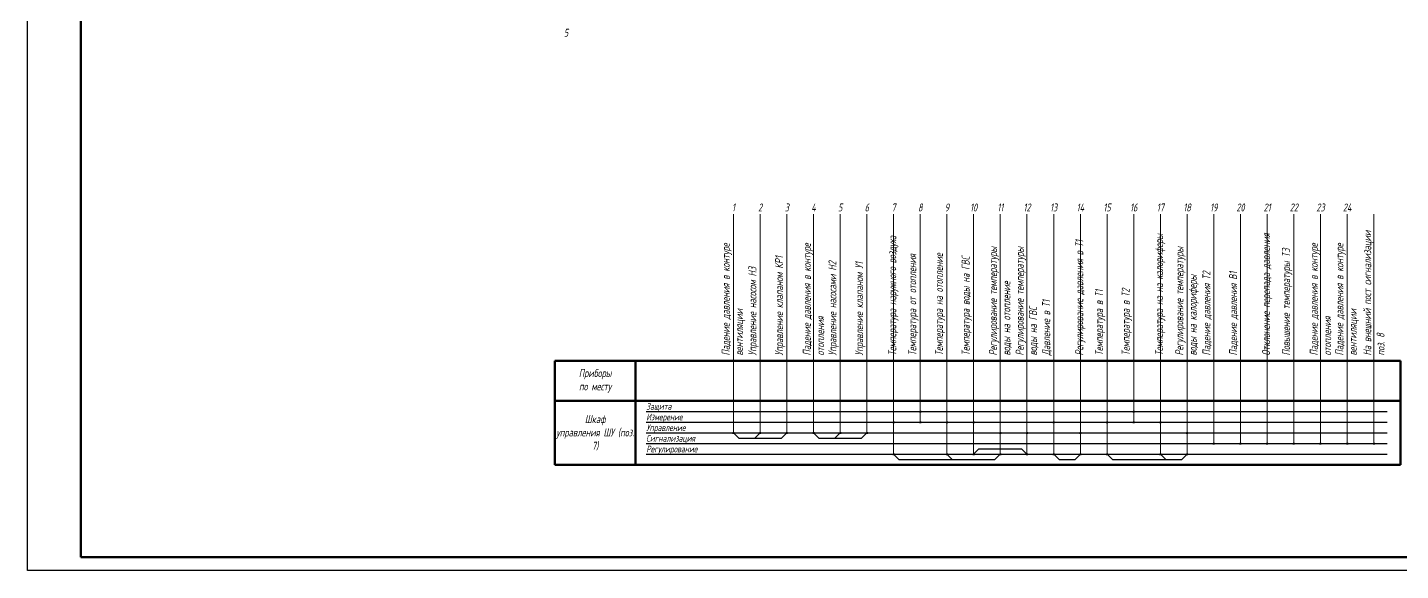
# Model space of a CAD drawing. Extents: x 37 to 1092, y -2983 to -601.
# Drawn here: x 37 to 552, y -1493 to -1289 of the extents above; entities that cross this region are included whole.
import ezdxf

# ---------------------------------------------------------------- set-up
doc = ezdxf.new("R2010")
doc.units = 0
doc.layers.add('AV_K_WIRES', color=2, linetype='Continuous', lineweight=20)
doc.layers.add('TABLE', color=7, linetype='Continuous', lineweight=50)
for name, color, linetype in [('FORMAT', 134, 'Continuous'), ('TEXT', 4, 'Continuous'), ('WINOSKA', 2, 'Continuous')]:
    doc.layers.add(name, color=color, linetype=linetype)
doc.styles.add('R2_5', font='romant.shx', dxfattribs={"width": 0.65, "oblique": 12, "height": 2.5})

msp = doc.modelspace()

# ---------------------------------------------------------------- linework, layer by layer
at = {"layer": 'AV_K_WIRES'}
for p, q in [((301.79, -1359.18), (301.79, -1441.18)), ((311.79, -1359.18), (311.79, -1441.18)), ((321.79, -1359.18), (321.79, -1441.18)), ((331.79, -1359.18), (331.79, -1441.18)), ((341.79, -1359.18), (341.79, -1441.18)), ((351.79, -1359.18), (351.79, -1441.18)), ((361.79, -1359.18), (361.79, -1449.18)), ((371.79, -1359.18), (371.79, -1437.18)), ((381.79, -1359.18), (381.79, -1449.18)), ((391.79, -1359.18), (391.79, -1449.18)), ((401.79, -1359.18), (401.79, -1449.18)), ((411.79, -1359.18), (411.79, -1449.18)), ((421.79, -1359.18), (421.79, -1449.18)), ((431.79, -1359.18), (431.79, -1449.18)), ((441.79, -1359.18), (441.79, -1449.18)), ((451.79, -1359.18), (451.79, -1437.18)), ((461.79, -1359.18), (461.79, -1449.18)), ((471.79, -1359.18), (471.79, -1449.18)), ((481.79, -1359.18), (481.79, -1445.18)), ((491.79, -1359.18), (491.79, -1445.18)), ((501.79, -1359.18), (501.79, -1445.18)), ((511.79, -1359.18), (511.79, -1445.18)), ((521.79, -1359.18), (521.79, -1445.18)), ((531.79, -1359.18), (531.79, -1445.18)), ((541.79, -1359.18), (541.79, -1445.18))]:
    msp.add_line(p, q, dxfattribs=at)
at = {"layer": 'AV_K_WIRES', "const_width": 0.75}
for points in [[(371.41, -1433.18), (372.16, -1433.18)], [(451.41, -1433.18), (452.16, -1433.18)], [(301.41, -1441.18), (302.16, -1441.18)], [(311.41, -1441.18), (312.16, -1441.18)], [(321.41, -1441.18), (322.16, -1441.18)], [(331.41, -1441.18), (332.16, -1441.18)], [(341.41, -1441.18), (342.16, -1441.18)], [(351.41, -1441.18), (352.16, -1441.18)], [(361.41, -1437.18), (362.16, -1437.18)], [(371.41, -1437.18), (372.16, -1437.18)], [(381.41, -1437.18), (382.16, -1437.18)], [(391.41, -1437.18), (392.16, -1437.18)], [(401.41, -1441.18), (402.16, -1441.18)], [(411.41, -1441.18), (412.16, -1441.18)], [(421.41, -1437.18), (422.16, -1437.18)], [(431.41, -1441.18), (432.16, -1441.18)], [(441.41, -1437.18), (442.16, -1437.18)], [(451.41, -1437.18), (452.16, -1437.18)], [(461.41, -1437.18), (462.16, -1437.18)], [(471.41, -1441.18), (472.16, -1441.18)], [(481.41, -1445.18), (482.16, -1445.18)], [(491.41, -1445.18), (492.16, -1445.18)], [(501.41, -1445.18), (502.16, -1445.18)], [(511.41, -1445.18), (512.16, -1445.18)], [(521.41, -1445.18), (522.16, -1445.18)], [(531.41, -1445.18), (532.16, -1445.18)], [(541.41, -1445.18), (542.16, -1445.18)], [(361.41, -1449.18), (362.16, -1449.18)], [(381.41, -1449.18), (382.16, -1449.18)], [(391.41, -1449.18), (392.16, -1449.18)], [(401.41, -1449.18), (402.16, -1449.18)], [(411.41, -1449.18), (412.16, -1449.18)], [(421.41, -1449.18), (422.16, -1449.18)], [(431.41, -1449.18), (432.16, -1449.18)], [(441.41, -1449.18), (442.16, -1449.18)], [(461.41, -1449.18), (462.16, -1449.18)], [(471.41, -1449.18), (472.16, -1449.18)]]:
    msp.add_lwpolyline(points, close=True, dxfattribs=at)
at = {"layer": 'FORMAT'}
msp.add_lwpolyline([(37.2, -898.82), (877.2, -898.82), (877.2, -1492.82), (37.2, -1492.82)], close=True, dxfattribs=at)
at = {"layer": 'FORMAT', "lineweight": 50}
msp.add_lwpolyline([(57.2, -1487.82), (57.2, -903.82), (872.2, -903.82), (872.2, -1487.82)], close=True, dxfattribs=at)
at = {"layer": 'TABLE'}
for p, q in [((234.8, -1414.18), (551.79, -1414.18)), ((234.8, -1453.18), (234.8, -1414.18)), ((265.12, -1453.18), (265.12, -1414.18)), ((551.79, -1453.18), (551.79, -1414.18)), ((234.8, -1429.18), (551.79, -1429.18)), ((234.8, -1453.18), (551.79, -1453.18))]:
    msp.add_line(p, q, dxfattribs=at)
at = {"layer": 'WINOSKA'}
for p, q in [((269.12, -1433.18), (546.79, -1433.18)), ((269.12, -1437.18), (546.79, -1437.18)), ((269.12, -1441.18), (546.79, -1441.18)), ((269.12, -1445.18), (546.79, -1445.18)), ((303.79, -1443.18), (301.79, -1441.18)), ((303.79, -1443.18), (319.79, -1443.18)), ((309.79, -1443.18), (311.79, -1441.18)), ((321.79, -1441.18), (319.79, -1443.18)), ((333.79, -1443.18), (331.79, -1441.18)), ((333.79, -1443.18), (349.79, -1443.18)), ((339.79, -1443.18), (341.79, -1441.18)), ((351.79, -1441.18), (349.79, -1443.18)), ((269.12, -1449.18), (546.79, -1449.18)), ((363.79, -1451.18), (361.79, -1449.18)), ((383.79, -1451.18), (381.79, -1449.18)), ((393.79, -1447.18), (391.79, -1449.18)), ((393.79, -1447.18), (409.79, -1447.18)), ((399.79, -1451.18), (401.79, -1449.18)), ((409.79, -1447.18), (411.79, -1449.18)), ((423.79, -1451.18), (421.79, -1449.18)), ((431.79, -1449.18), (429.79, -1451.18)), ((443.79, -1451.18), (441.79, -1449.18)), ((463.79, -1451.18), (461.79, -1449.18)), ((469.79, -1451.18), (471.79, -1449.18)), ((363.79, -1451.18), (399.79, -1451.18)), ((423.79, -1451.18), (429.79, -1451.18)), ((443.79, -1451.18), (469.79, -1451.18))]:
    msp.add_line(p, q, dxfattribs=at)

# ---------------------------------------------------------------- texts
at = {"layer": 'TEXT', "style": 'R2_5'}
for s, insert, char_height, attachment_point in [('5', (239.04, -1289.68), 3, 2), ('1', (301.79, -1358.18), 3, 8), ('2', (311.79, -1358.18), 3, 8), ('3', (321.79, -1358.18), 3, 8), ('4', (331.79, -1358.18), 3, 8), ('5', (341.79, -1358.18), 3, 8), ('6', (351.79, -1358.18), 3, 8), ('7', (361.79, -1358.18), 3, 8), ('8', (371.79, -1358.18), 3, 8), ('9', (381.79, -1358.18), 3, 8), ('10', (391.79, -1358.18), 3, 8), ('11', (401.79, -1358.18), 3, 8), ('12', (411.79, -1358.18), 3, 8), ('13', (421.79, -1358.18), 3, 8), ('14', (431.79, -1358.18), 3, 8), ('15', (441.79, -1358.18), 3, 8), ('16', (451.79, -1358.18), 3, 8), ('17', (461.79, -1358.18), 3, 8), ('18', (471.79, -1358.18), 3, 8), ('19', (481.79, -1358.18), 3, 8), ('20', (491.79, -1358.18), 3, 8), ('21', (501.79, -1358.18), 3, 8), ('22', (511.79, -1358.18), 3, 8), ('23', (521.79, -1358.18), 3, 8), ('24', (531.79, -1358.18), 3, 8), ('Защита', (269.12, -1433.18), 2.5, 7), ('Измерение', (269.12, -1437.18), 2.5, 7), ('Управление', (269.12, -1441.18), 2.5, 7), ('Сигнализация', (269.12, -1445.18), 2.5, 7), ('Регулирование', (269.12, -1449.18), 2.5, 7)]:
    msp.add_mtext(s, dxfattribs=dict(at, insert=insert, char_height=char_height, attachment_point=attachment_point))
at = {"layer": 'TEXT', "char_height": 3, "width": 50, "attachment_point": 4, "rotation": 90, "style": 'R2_5'}
for s, insert in [('Падение давления в контуре отопления', (331.79, -1412.18)), ('Падение давления в контуре отопления ', (521.79, -1412.18)), ('На внешний пост сигнализации поз. 8', (541.79, -1412.18)), ('Температура наружного воздуха ', (361.7, -1412.18)), ('Регулирование давления в Т1', (431.79, -1412.18)), ('Температура на на калориферы', (461.7, -1412.18)), ('Отклонение перепада давления ', (501.79, -1412.18)), ('Падение давления в контуре вентиляции', (301.79, -1412.18)), ('Управление клапаном КР1\\P ', (321.79, -1412.18)), ('Температура от отопления\\P ', (371.7, -1412.18)), ('Температура на отопление\\P ', (381.7, -1412.18)), ('Температура воды на ГВС\\P ', (391.7, -1412.18)), ('Регулирование температуры\\Pводы на отопление ', (401.79, -1412.18)), ('Регулирование температуры\\Pводы на ГВС ', (411.79, -1412.18)), ('Регулирование температуры\\Pводы на калориферы ', (471.79, -1412.18)), ('Повышение температуры T3\\P ', (511.79, -1412.18)), ('Падение давления в контуре вентиляции ', (531.79, -1412.18)), ('Управление насосом Н3\\P  ', (311.79, -1412.18)), ('Управление насосами Н2\\P  ', (341.79, -1412.18)), ('Управление клапаном У1\\P ', (351.79, -1412.18)), ('Падение давления Т2\\P ', (481.79, -1412.18)), ('Падение давления B1\\P ', (491.79, -1412.18)), ('Температура в Т2\\P ', (451.7, -1412.18)), ('Давление в Т1\\P ', (421.79, -1412.18)), ('Температура в Т1\\P ', (441.7, -1412.18))]:
    msp.add_mtext(s, dxfattribs=dict(at, insert=insert))
at = {"layer": 'TEXT', "char_height": 3, "width": 30, "attachment_point": 5, "style": 'R2_5'}
for s, insert in [('Приборы\\Pпо месту', (249.96, -1421.68)), ('Шкаф\\Pуправления ШУ (поз. 7)', (249.96, -1441.18))]:
    msp.add_mtext(s, dxfattribs=dict(at, insert=insert))

doc.saveas('drawing.dxf')
